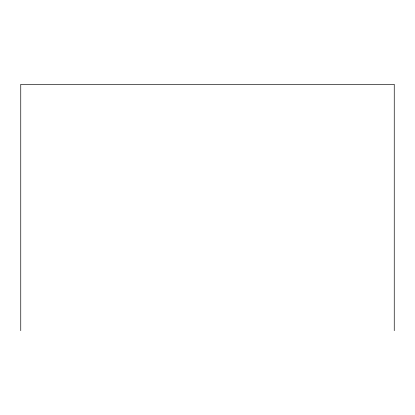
<?xml version="1.0" encoding="UTF-8"?>
<svg xmlns="http://www.w3.org/2000/svg" width="415" height="415" viewBox="0 0 415 415"><rect width="100%" height="100%" fill="white"/><g stroke="black" fill="none" stroke-linecap="round" stroke-linejoin="round"><path stroke-width="0.62" d="M394.25 330.682L394.25 84.318L20.75 84.318L20.75 330.682"/></g></svg>
